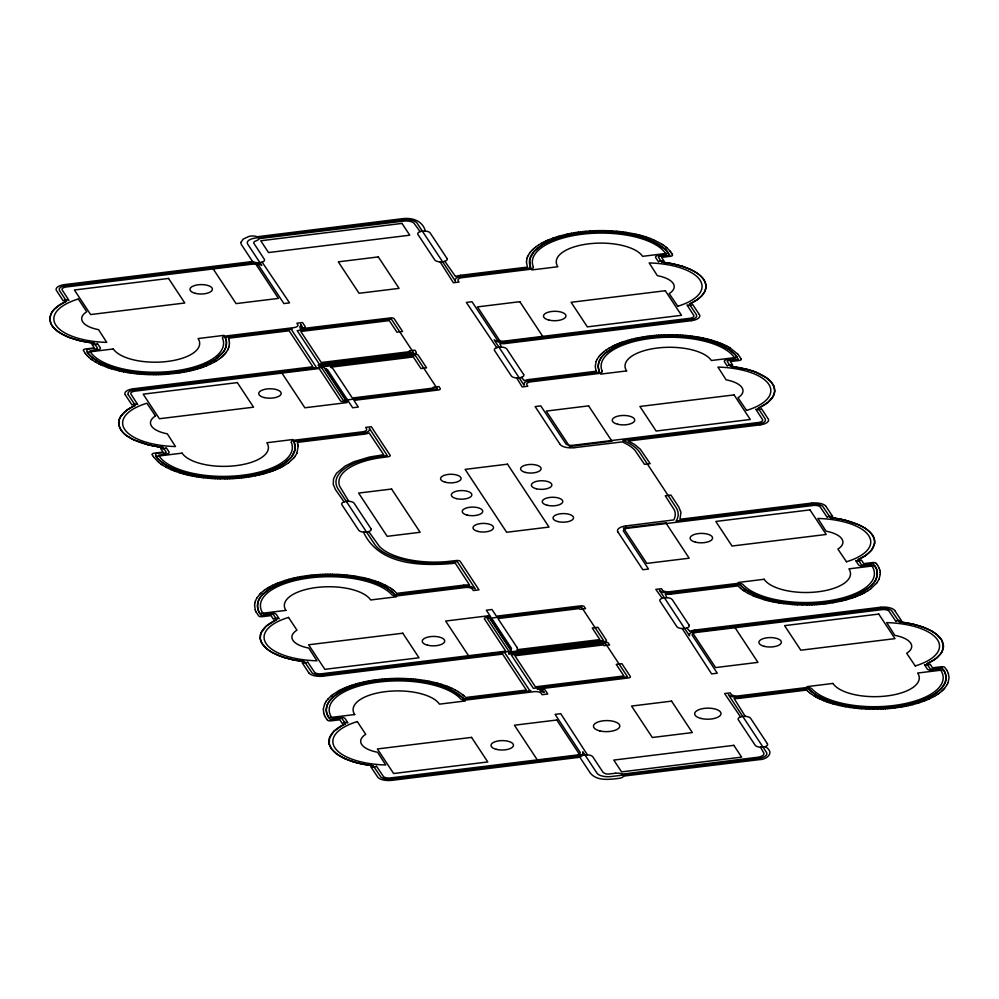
<?xml version="1.0" encoding="UTF-8"?>
<svg xmlns="http://www.w3.org/2000/svg" width="999" height="999" viewBox="0 0 999 999"><rect width="100%" height="100%" fill="white"/><g stroke="black" fill="none" stroke-linecap="round" stroke-linejoin="round"><path stroke-width="1.5" d="M229.445 343.032L229.32 345.005M254.57 604.944L255.245 609.927M323.351 709.115L323.726 713.099M526.473 262.262L526.598 260.302M880.256 574.3L880.219 572.327M943.418 646.765L941.745 640.147L936.488 634.315M943.418 646.778L941.932 651.76M254.57 604.882L254.845 602.921M295.167 449.15L294.205 442.27A1.948 0.824 -0.5 0 1 295.604 441.321L363.224 433.017C365.534 432.692 370.579 431.743 369.393 428.446L387.287 455.556L382.58 456.143A63.486 26.636 -0.5 0 0 338.249 489.21L374.588 544.243A63.486 26.636 -0.5 0 0 452.659 562.275L457.367 561.7L475.274 588.836L471.178 586.638L465.347 586.238L396.828 594.63A1.948 0.824 -0.5 0 1 394.468 594.143L386.888 588.086M323.351 709.065L324.625 704.083M877.222 575.287L876.672 569.48L873.426 563.836M880.256 574.35L878.97 579.333M705.856 287.912C706.755 278.521 697.302 272.577 689.859 269.206M874.55 543.431C875.449 536.688 869.954 531.256 864.684 527.996M705.856 287.924L704.682 291.658M874.55 543.444L871.865 549.625M258.866 238.649L404.358 221.016A8.791 3.684 -0.5 0 1 414.048 223.252L420.142 231.618M229.308 345.055L228.883 347.028M295.167 449.163L291.696 456.793L283.641 463.823M526.598 260.24L527.022 258.279M529.695 259.353L530.481 267.195A1.948 0.824 -0.5 0 1 529.083 268.157L461.463 276.461C459.24 276.748 454.07 277.759 455.294 281.031M877.222 575.299L875.611 580.094M225.974 346.915L226.461 342.07L225.437 338.099A1.948 0.824 -0.5 0 1 226.835 337.15L292.17 329.195A5.857 2.46 -0.5 0 0 292.083 330.619L316.483 367.57L134.303 389.947C132.055 390.247 126.948 391.233 128.134 394.518M254.857 602.859L255.444 600.911M529.695 259.34L533.753 251.76M260.627 634.14L260.264 638.736L261.638 642.869M260.639 634.128L261.076 632.891M225.974 346.928L224.238 350.736M228.871 347.078L228.134 349.026M527.047 258.229L527.36 257.267M596.141 361.451L595.242 366.446L595.941 370.467M599.038 361.601L598.176 366.433L599.2 371.266M945.254 682.354L946.115 677.522L945.091 672.702M948.163 682.504L949.05 677.509L948.363 673.488M296.915 453.196L298.164 446.191M255.457 600.849L256.905 597.926M527.385 257.218L527.772 256.268M596.153 361.388L597.04 359.453M599.038 361.588L601.773 356.855L605.244 353.234M623.588 776.086L759.065 759.665C766.658 759.764 775.511 752.609 765.209 746.628M945.254 682.367L941.77 688.024L935.713 693.306M948.138 682.567L947.252 684.502M261.076 632.879L266.271 626.098L276.024 619.967A1.948 0.824 -0.5 0 0 276.461 619.193L273.614 614.86A1.948 0.824 -0.5 0 0 271.204 614.31L261.476 615.484M227.647 350.025L228.109 349.076M296.89 453.259L295.217 456.168M527.797 256.219L529.482 253.309M324.65 704.02L325.686 702.097M878.945 579.383L877.272 582.292M704.682 291.658L701.86 295.692L697.502 299.488M773.238 396.241L774.725 391.258L773.85 386.251M773.238 396.253L767.744 402.56L758.878 407.929A1.948 0.824 -0.5 0 0 758.441 408.703L765.309 419.105C766.608 422.377 761.413 423.414 759.153 423.701L622.852 440.447L624.375 441.046A63.486 26.636 -0.5 0 1 639.56 452.197L675.898 507.242A63.486 26.636 -0.5 0 1 676.623 520.167L676.048 521.028L814.135 504.145L819.105 504.595L822.552 506.093L830.069 517.207A1.948 0.824 -0.5 0 0 831.393 517.757L833.765 518.069M941.932 651.773L940.646 653.796M227.622 350.075L226.436 351.985M597.065 359.403L598.975 356.518M875.062 581.043L875.611 580.107M947.227 684.552L944.53 688.411M223.614 351.685L224.226 350.749M256.943 597.877L259.94 594.055M325.711 702.047L326.323 701.111M874.45 581.992L875.062 581.056M121.516 415.372C115.035 422.864 121.091 433.204 128.696 437M223.601 351.698L214.872 359.652M225.712 352.959L226.398 352.048M294.493 457.13L295.18 456.218M529.507 253.259L530.194 252.335M326.361 701.061L327.847 699.188M873.75 582.917L874.437 582.005M876.548 583.266L877.234 582.355M121.516 415.372L126.199 410.726M871.865 549.625L871.24 550.424M940.633 653.796L936.887 657.704M224.925 353.921L225.674 353.009M293.694 458.091L294.455 457.192M530.232 252.285L531.855 250.424M599.013 356.456L599.762 355.557M873.75 582.929L871.253 585.664M876.51 583.316L870.691 588.861M871.228 550.424L867.182 554.27M224.051 354.87L224.875 353.971M293.656 458.154L288.636 462.724M533.766 251.748L542.345 244.83M262.675 594.48C256.668 599.75 255.644 609.54 261.401 615.396M599.812 355.507L600.636 354.595M327.884 699.138L330.669 696.365M943.668 689.36L944.492 688.461M333.803 731.418L329.545 737.886L329.283 744.155M223.114 355.806L224.001 354.92M531.905 250.374L532.804 249.488M259.99 594.005L260.876 593.119M262.687 594.467L270.429 588.473M600.686 354.545L601.573 353.658M942.719 690.297L943.618 689.41M333.803 731.418L341.895 725.599M55.619 308.054C48.839 312.949 48.027 323.489 54.758 328.808M222.103 356.743L223.064 355.856M532.854 249.438L534.902 247.652M260.926 593.069L264.136 590.384M601.623 353.609L602.597 352.734M333.329 696.865L329.158 701.41L327.123 705.219L326.248 710.064L326.923 713.935L330.269 719.68L339.985 718.481A1.948 0.824 -0.5 0 1 342.382 719.043L345.242 723.363A1.948 0.824 -0.5 0 1 344.805 724.138L341.908 725.599M871.24 585.676L868.119 588.286M941.707 691.221L942.669 690.346M55.632 308.054L58.916 305.444M221.016 357.654L222.04 356.793M602.647 352.684L603.671 351.823M605.257 353.221L616.945 345.941M330.719 696.315L331.755 695.454M333.341 696.852L337.899 693.456M941.645 691.271L939.46 693.031M936.887 657.704L934.465 659.552M220.954 357.692L218.631 359.428M534.964 247.602L536.051 246.753M603.733 351.773L606.056 350.05M331.818 695.404L332.904 694.555M126.199 410.714L127.185 409.99M867.182 554.283L865.159 555.731M536.113 246.703L538.573 245.005M288.574 462.774L283.341 466.146M264.198 590.334L265.359 589.51M332.967 694.517L338.199 691.146M868.106 588.299C835.189 608.054 792.419 607.617 756.83 595.579M870.629 588.898L868.181 590.596M938.236 693.905L939.397 693.081M127.185 409.977L128.222 409.265M697.502 299.5L691.108 303.271M934.452 659.552L927.572 663.448A1.948 0.824 -0.5 0 0 927.134 664.223L929.994 668.543A1.948 0.824 -0.5 0 0 932.392 669.105L942.194 668.006M218.569 359.478L215.984 361.139M606.118 350L608.703 348.339M265.422 589.46L266.646 588.636M935.701 693.318L931.805 695.741M938.173 693.955L935.588 695.616M59.453 305.082L65.809 301.548A1.948 0.824 -0.5 0 0 66.246 300.774L59.378 290.359C58.117 287.075 63.224 286.089 65.534 285.776L251.024 262.987L257.63 263.286L261.8 265.484L247.665 244.068A11.726 4.92 -0.5 0 1 255.856 237.962L402.734 219.917A11.726 4.92 -0.5 0 1 417.157 223.252L455.307 281.044M128.234 409.253L129.321 408.554M865.146 555.744L864.06 556.443M214.847 359.665L206.144 364.248M538.636 244.967L541.346 243.331M283.629 463.836C249.25 481.905 205.707 482.092 170.067 467.332M266.721 588.598L268.007 587.799M337.912 693.443L343.481 690.321M868.106 590.646L865.396 592.27M129.333 408.554L134.59 405.719A1.948 0.824 -0.5 0 0 135.027 404.945L128.147 394.543M864.048 556.443L858.79 559.278A1.948 0.824 -0.5 0 0 858.353 560.052L861.213 564.373A1.948 0.824 -0.5 0 0 863.623 564.934L873.413 563.823M214.56 361.963L215.909 361.188M542.37 244.83L545.142 243.269M608.778 348.289L611.613 346.703M268.082 587.749L269.43 586.962M270.442 588.461C305.232 571.228 348.713 570.953 384.14 586.513M934.177 696.453L935.514 695.666M214.485 362.013L209.927 364.335M541.433 243.294L542.832 242.52M281.855 466.945L283.254 466.183M269.505 586.925L272.465 585.364M338.286 691.096L339.685 690.334M863.91 593.081L865.321 592.32M931.792 695.754C898.588 711.613 858.241 711.763 823.988 699.075M934.09 696.49L929.532 698.813M542.919 242.482L544.38 241.733M545.167 243.257C582.629 227.372 631.093 225.649 665.434 249.5M280.307 467.744L281.768 466.995M611.688 346.653L613.161 345.916M339.772 690.284L341.233 689.547M862.362 593.868L863.835 593.131M691.096 303.284L690.097 303.758A1.948 0.824 -0.5 0 0 689.66 304.533L696.54 314.935C697.789 318.194 692.744 319.218 690.434 319.518L504.932 342.307L498.276 342.02L494.105 339.822L524.088 385.227C522.839 381.93 527.934 380.944 530.244 380.631L597.852 372.327A1.948 0.824 -0.5 0 0 599.25 371.378L599.25 371.378M544.467 241.696L545.991 240.971M278.696 468.506L280.22 467.782M613.236 345.866L614.76 345.142M272.54 585.327L275.724 583.853M341.321 689.497L342.844 688.773M343.506 690.309L345.03 689.585M860.763 594.642L862.287 593.918M209.84 364.373L206.543 365.796M546.078 240.934L547.652 240.222M277.035 469.255L278.609 468.543M614.847 345.105L616.433 344.393M616.97 345.941C649.487 332.817 687.524 332.48 720.304 344.88M342.932 688.736L344.505 688.036M345.042 689.572C382.367 675.561 430.182 673.501 463.249 698.313A1.948 0.824 -0.5 0 0 465.596 698.813L530.856 690.721A5.857 2.46 -0.5 0 1 529.033 689.535L504.632 652.572L320.791 675.087L315.809 674.662L312.275 673.139L304.757 662.037A1.948 0.824 -0.5 0 0 303.434 661.475L292.832 659.727M859.09 595.379L860.676 594.68M929.445 698.85L926.148 700.274M206.119 364.248C172.902 376.71 134.116 377.222 101.299 363.161M547.739 240.185L552.971 238.124M275.312 469.967L276.948 469.293M616.52 344.355L618.144 343.681M275.824 583.816L277.447 583.129M344.593 687.986L346.228 687.312M857.379 596.103L859.003 595.416M204.77 366.496L206.443 365.834M273.539 470.666L275.225 470.005M618.244 343.644L619.917 342.982M277.547 583.091L284.852 580.494M346.316 687.275L348.002 686.613M855.594 596.803L857.279 596.141M924.375 700.973L926.061 700.311M262.125 262.125L289.548 302.884L283.903 303.571L258.803 265.609A5.857 2.46 -0.5 0 0 252.335 264.123L65.747 287.038A5.857 2.46 -0.5 0 0 62.075 289.772L68.906 300.312A3.172 1.336 -0.5 0 0 64.211 300.324L63.199 300.786L56.331 290.309A4.883 2.048 -0.5 0 1 56.269 290.147L56.169 289.835A4.883 2.048 -0.5 0 1 56.144 289.673L56.131 289.348A4.883 2.048 -0.5 0 1 56.131 289.186L56.194 288.873A4.883 2.048 -0.5 0 1 56.244 288.711L56.369 288.386A4.883 2.048 -0.5 0 1 56.456 288.236L56.668 287.924A4.883 2.048 -0.5 0 1 56.781 287.774L57.055 287.462A4.883 2.048 -0.5 0 1 57.218 287.325L57.567 287.025A4.883 2.048 -0.5 0 1 57.755 286.888L58.167 286.613A4.883 2.048 -0.5 0 1 58.379 286.476L58.854 286.226A4.883 2.048 -0.5 0 1 59.103 286.101L59.64 285.864A4.883 2.048 -0.5 0 1 59.915 285.751L60.489 285.539A4.883 2.048 -0.5 0 1 60.802 285.439L61.426 285.252A4.883 2.048 -0.5 0 1 61.751 285.165L62.413 285.002A4.883 2.048 -0.5 0 1 62.762 284.927L63.461 284.79A4.883 2.048 -0.5 0 1 63.811 284.727L64.573 284.615M444.817 261.313L455.569 276.548A4.883 2.048 -0.5 0 1 455.844 276.436L456.431 276.224A4.883 2.048 -0.5 0 1 456.73 276.124L457.355 275.936A4.883 2.048 -0.5 0 1 457.679 275.849L458.354 275.687A4.883 2.048 -0.5 0 1 458.691 275.612L459.39 275.474A4.883 2.048 -0.5 0 1 459.752 275.412L460.502 275.299M202.934 367.17L204.67 366.533M496.753 347.664L466.358 302.422L472.015 301.723L497.115 339.685A5.857 2.46 -0.5 0 0 503.571 341.183L690.172 318.269A5.857 2.46 -0.5 0 0 693.843 315.534L687 304.995A3.172 1.336 -0.5 0 0 691.708 304.982L692.707 304.508L699.362 314.585M521.428 377.36L524.35 380.719A4.883 2.048 -0.5 0 1 524.625 380.607L525.199 380.394A4.883 2.048 -0.5 0 1 525.511 380.294L526.136 380.107A4.883 2.048 -0.5 0 1 526.461 380.02L527.122 379.857A4.883 2.048 -0.5 0 1 527.472 379.782L528.171 379.645A4.883 2.048 -0.5 0 1 528.521 379.583L529.283 379.483M620.017 342.944L621.753 342.307M271.716 471.341L273.439 470.704M344.081 501.873L335.427 489.547L333.229 484.253L333.566 478.671L336.463 473.326L345.117 466.071L353.808 461.775L369.53 457.03L383.691 454.732L369.118 432.929A4.883 2.048 -0.5 0 1 368.843 433.042L368.256 433.254A4.883 2.048 -0.5 0 1 367.957 433.354L367.332 433.541A4.883 2.048 -0.5 0 1 367.008 433.628L366.333 433.791A4.883 2.048 -0.5 0 1 365.996 433.866L365.297 434.003A4.883 2.048 -0.5 0 1 364.935 434.066L364.185 434.165M368.756 531.568L379.27 546.253A60.552 25.4 -0.5 0 0 446.078 561.688L456.58 560.514A2.935 1.224 -0.5 0 1 460.189 561.351L479.008 589.847L473.351 590.546L472.265 588.948A5.857 2.46 -0.5 0 0 465.809 587.449L397.465 595.829A4.883 2.048 -0.5 0 1 391.845 594.717A7.068 2.96 -0.5 0 1 391.645 594.505A67.882 28.472 -0.5 0 0 307.068 578.284A67.882 28.472 -0.5 0 0 262.849 613.211L263.399 613.998L270.567 613.111A4.883 2.048 -0.5 0 1 276.398 614.46L279.133 618.731A3.172 1.336 -0.5 0 0 274.425 618.743L273.426 619.205L271.041 615.609L262.125 616.695A2.935 1.224 -0.5 0 1 258.791 615.996L256.081 611.975M348.102 686.575L349.825 685.938M662.2 598.264L655.819 589.385L661.463 588.698L662.562 590.297A5.857 2.46 -0.5 0 0 669.018 591.795L737.362 583.416A4.883 2.048 -0.5 0 1 742.981 584.527A7.068 2.96 -0.5 0 1 743.181 584.74A67.882 28.472 -0.5 0 0 827.759 600.961A67.882 28.472 -0.5 0 0 871.977 566.033L871.428 565.247L864.26 566.121A4.883 2.048 -0.5 0 1 858.428 564.785L855.693 560.514A3.172 1.336 -0.5 0 0 860.401 560.501L861.4 560.039L863.785 563.636L872.701 562.537A2.935 1.224 -0.5 0 1 876.036 563.236L876.173 563.386M686.875 627.971L689.797 631.331A4.883 2.048 -0.5 0 1 690.072 631.218L690.659 631.006A4.883 2.048 -0.5 0 1 690.958 630.906L691.583 630.719A4.883 2.048 -0.5 0 1 691.907 630.631L692.569 630.469A4.883 2.048 -0.5 0 1 692.919 630.394L693.618 630.257A4.883 2.048 -0.5 0 1 693.98 630.194L694.73 630.082M853.77 597.477L855.506 596.84M740.546 716.932L724.6 693.556L730.244 692.869L731.33 694.467A5.857 2.46 -0.5 0 0 737.799 695.966L806.143 687.587A4.883 2.048 -0.5 0 1 811.75 688.698A7.068 2.96 -0.5 0 1 811.95 688.91A67.882 28.472 -0.5 0 0 896.54 705.132A67.882 28.472 -0.5 0 0 940.746 670.204L940.196 669.417L933.029 670.304A4.883 2.048 -0.5 0 1 927.209 668.955L924.475 664.685A3.172 1.336 -0.5 0 0 929.17 664.672L930.181 664.21L932.554 667.807L941.47 666.72A2.935 1.224 -0.5 0 1 944.804 667.407L946.99 670.454M924.275 701.011L918.743 702.921M553.071 238.099L556.78 236.863M201.061 367.819L202.834 367.207M621.853 342.27L623.626 341.658M269.83 471.99L271.616 471.378M349.925 685.901L351.71 685.289M851.897 598.126L853.67 597.514M199.138 368.444L200.961 367.857M623.726 341.621L627.522 340.434M269.73 472.028L265.934 473.214M351.81 685.252L355.607 684.065M851.797 598.164L847.989 599.35M556.88 236.825L558.753 236.263M197.165 369.043L199.026 368.481M284.965 580.456L288.848 579.32M918.643 702.959L912.686 704.632M558.853 236.226L564.934 234.64M195.142 369.605L197.053 369.068M627.634 340.409L629.545 339.86M263.923 473.788L265.834 473.251M355.706 684.04L357.617 683.503M845.978 599.912L847.889 599.375M193.082 370.154L195.03 369.642M629.657 339.835L631.605 339.323M261.863 474.325L263.811 473.813M288.961 579.295L293.007 578.271M357.729 683.466L359.677 682.954M845.866 599.949L841.82 600.973M190.984 370.666L192.969 370.179M631.718 339.298L633.703 338.811M259.752 474.837L261.75 474.35M359.79 682.929L363.923 681.955M580.444 756.967L579.795 757.13A4.883 2.048 -0.5 0 1 579.457 757.205L578.758 757.329A4.883 2.048 -0.5 0 1 578.396 757.392L577.647 757.504M910.589 705.144L912.587 704.657M565.047 234.603L567.07 234.153M188.848 371.153L190.871 370.691M633.816 338.786L635.839 338.324M259.64 474.862L255.444 475.786M293.119 578.246L295.142 577.784M841.707 600.998L833.066 602.734M908.453 705.631L910.476 705.169M567.182 234.128L569.243 233.691M186.676 371.603L188.736 371.178M635.951 338.299L638.011 337.862M295.254 577.759L297.315 577.322M364.036 681.93L366.096 681.505M906.28 706.093L908.341 705.656M569.355 233.666L571.44 233.267M184.465 372.028L186.551 371.628M638.136 337.849L642.457 337.05M255.332 475.799L250.999 476.598M297.44 577.297L299.525 576.898M366.208 681.48L368.294 681.068M904.07 706.518L906.168 706.106M571.565 233.242L573.688 232.867M184.353 372.053L179.97 372.789M299.638 576.873L301.76 576.51M368.419 681.056L370.542 680.681M901.835 706.905L903.958 706.53M573.801 232.854L575.948 232.505M642.582 337.025L644.73 336.675M248.739 476.973L250.886 476.623M301.885 576.485L306.318 575.811M832.941 602.759L828.508 603.433M370.654 680.656L372.802 680.319M899.575 707.28L901.722 706.93M669.605 255.145L659.889 256.343A1.948 0.824 -0.5 0 0 658.528 257.355L661.375 261.688A1.948 0.824 -0.5 0 0 662.699 262.238L669.705 263.286M576.073 232.492L578.246 232.168M177.672 373.127L179.845 372.814M133.342 388.786L132.592 388.898A4.883 2.048 -0.5 0 0 132.23 388.961L131.531 389.098A4.883 2.048 -0.5 0 0 131.194 389.173L130.519 389.335A4.883 2.048 -0.5 0 0 130.195 389.423L129.57 389.61A4.883 2.048 -0.5 0 0 129.271 389.71L128.684 389.922A4.883 2.048 -0.5 0 0 128.409 390.035L127.884 390.272A4.883 2.048 -0.5 0 0 127.635 390.397L127.16 390.659A4.883 2.048 -0.5 0 0 126.935 390.784L126.523 391.059A4.883 2.048 -0.5 0 0 126.336 391.208L125.986 391.496A4.883 2.048 -0.5 0 0 125.837 391.645L125.562 391.945A4.883 2.048 -0.5 0 0 125.437 392.095L125.237 392.407A4.883 2.048 -0.5 0 0 125.15 392.57L125.012 392.882A4.883 2.048 -0.5 0 0 124.975 393.044L124.912 393.369A4.883 2.048 -0.5 0 0 124.9 393.531L124.925 393.843A4.883 2.048 -0.5 0 0 124.95 394.006L125.037 394.33A4.883 2.048 -0.5 0 0 125.112 394.48L125.275 394.805M691.345 320.679L692.095 320.579A4.883 2.048 -0.5 0 0 692.457 320.517L693.156 320.379A4.883 2.048 -0.5 0 0 693.493 320.304L694.168 320.142A4.883 2.048 -0.5 0 0 694.492 320.055L695.117 319.867A4.883 2.048 -0.5 0 0 695.416 319.767L696.003 319.543A4.883 2.048 -0.5 0 0 696.278 319.43L696.803 319.193A4.883 2.048 -0.5 0 0 697.052 319.081L697.527 318.818A4.883 2.048 -0.5 0 0 697.752 318.681L698.164 318.406A4.883 2.048 -0.5 0 0 698.351 318.269L698.701 317.982A4.883 2.048 -0.5 0 0 698.85 317.832L699.125 317.532A4.883 2.048 -0.5 0 0 699.25 317.382L699.45 317.07A4.883 2.048 -0.5 0 0 699.537 316.908L699.675 316.596A4.883 2.048 -0.5 0 0 699.712 316.433L699.775 316.109A4.883 2.048 -0.5 0 0 699.787 315.946L699.762 315.622A4.883 2.048 -0.5 0 0 699.737 315.472L699.65 315.147A4.883 2.048 -0.5 0 0 699.575 314.985L699.412 314.673M644.842 336.663L647.015 336.351M246.453 477.297L248.614 476.985M760.114 424.862L760.876 424.75A4.883 2.048 -0.5 0 0 761.226 424.687L761.925 424.55A4.883 2.048 -0.5 0 0 762.274 424.475L762.936 424.313A4.883 2.048 -0.5 0 0 763.261 424.225L763.885 424.038A4.883 2.048 -0.5 0 0 764.198 423.938L764.772 423.726A4.883 2.048 -0.5 0 0 765.047 423.613L765.584 423.376A4.883 2.048 -0.5 0 0 765.833 423.251L766.308 422.989A4.883 2.048 -0.5 0 0 766.52 422.864L766.932 422.589A4.883 2.048 -0.5 0 0 767.12 422.44L767.469 422.152A4.883 2.048 -0.5 0 0 767.632 422.003L767.906 421.703A4.883 2.048 -0.5 0 0 768.019 421.553L768.231 421.241A4.883 2.048 -0.5 0 0 768.318 421.079L768.443 420.766A4.883 2.048 -0.5 0 0 768.493 420.604L768.556 420.279A4.883 2.048 -0.5 0 0 768.556 420.117L768.543 419.805A4.883 2.048 -0.5 0 0 768.518 419.642L768.418 419.318A4.883 2.048 -0.5 0 0 768.356 419.168L761.488 408.691L760.476 409.153A3.172 1.336 -0.5 0 1 755.781 409.165L762.612 419.705A5.857 2.46 -0.5 0 1 758.953 422.44L572.352 445.354A5.857 2.46 -0.5 0 1 565.884 443.868L540.784 405.894L535.139 406.593L560.052 444.318M625.948 525.911L625.199 526.023A4.883 2.048 -0.5 0 0 624.837 526.086L624.138 526.211A4.883 2.048 -0.5 0 0 623.801 526.286L623.126 526.448A4.883 2.048 -0.5 0 0 622.802 526.535L622.177 526.735A4.883 2.048 -0.5 0 0 621.878 526.835L621.291 527.047A4.883 2.048 -0.5 0 0 621.016 527.16L620.491 527.397A4.883 2.048 -0.5 0 0 620.242 527.522L619.767 527.772A4.883 2.048 -0.5 0 0 619.542 527.909L619.13 528.184A4.883 2.048 -0.5 0 0 618.943 528.321L618.606 528.608A4.883 2.048 -0.5 0 0 618.443 528.758L618.169 529.058A4.883 2.048 -0.5 0 0 618.044 529.22L617.844 529.532A4.883 2.048 -0.5 0 0 617.757 529.682L617.619 530.007A4.883 2.048 -0.5 0 0 617.582 530.157L617.519 530.481A4.883 2.048 -0.5 0 0 617.507 530.644L617.532 530.968A4.883 2.048 -0.5 0 0 617.557 531.131L617.644 531.443A4.883 2.048 -0.5 0 0 617.719 531.605L617.882 531.93M508.878 653.334L604.283 641.62A2.935 1.224 -0.5 0 0 606.331 640.084L597.889 627.31L592.245 628.009L599.899 639.597L516.982 649.712A4.883 2.048 -0.5 0 0 517.07 649.55L517.195 649.238A4.883 2.048 -0.5 0 0 517.245 649.075L517.307 648.751A4.883 2.048 -0.5 0 0 517.32 648.601L517.295 648.276A4.883 2.048 -0.5 0 0 517.27 648.114L517.17 647.802A4.883 2.048 -0.5 0 0 517.107 647.639L516.933 647.315M372.927 680.294L375.087 679.982M899.45 707.292L894.967 707.916M578.359 232.155L580.556 231.868M177.547 373.139L168.294 374.15M647.14 336.326L649.325 336.051M244.131 477.609L246.328 477.322M306.443 575.786L308.629 575.499M826.198 603.733L828.383 603.446M375.212 679.969L377.41 679.682M64.748 284.59L250.2 261.813M460.689 275.274L527.447 267.083L526.473 262.325M668.481 253.159L642.582 256.343A43.956 18.432 -0.5 0 0 588.536 243.856A43.956 18.432 -0.5 0 0 557.842 266.745L531.943 269.93A70.817 29.708 -0.5 0 1 581.393 233.042A70.817 29.708 -0.5 0 1 668.481 253.159L669.592 255.12M133.529 388.761L312.874 366.745L289.148 330.769L228.459 338.224L228.734 338.948M318.968 365.996L318.057 365.172A2.935 1.224 -0.5 0 0 320.017 365.222L414.173 353.658A2.935 1.224 -0.5 0 0 416.221 352.135L414.922 350.174L409.278 350.861L409.802 351.648L321.291 362.525L300.786 331.468L389.298 320.592L396.953 332.192L402.597 331.493L394.168 318.718A2.935 1.224 -0.5 0 0 390.559 317.894L300.062 328.858A4.883 2.048 -0.5 0 0 300.349 328.746L300.874 328.509A4.883 2.048 -0.5 0 0 301.124 328.396L303.072 327.997A2.935 1.224 -0.5 0 0 305.12 326.473L302.522 322.54L296.878 323.226L297.902 324.837A5.857 2.46 -0.5 0 1 294.243 327.585L225.911 335.989A4.883 2.048 -0.5 0 0 222.527 338.286M505.719 343.481L691.158 320.704M529.458 379.458L596.228 371.253L595.953 370.529M363.998 434.19L297.24 442.395L297.802 444.13M574.487 447.652L622.252 441.908A60.552 25.4 -0.5 0 1 634.877 450.199L644.517 464.348L650.174 463.648L640.297 449.213L634.577 444.48L628.309 441.046L759.939 424.887M626.136 525.886L673.751 519.917A60.552 25.4 -0.5 0 0 674.362 510.014L665.284 495.791L670.928 495.092L678.721 506.893L680.943 512.312L679.957 519.28L811.588 503.109M463.661 585.152L396.89 593.356L394.218 590.846M671.166 594.093L737.924 585.889L740.609 588.399M694.904 630.057L880.356 607.28M323.239 676.136L502.597 654.108L526.361 690.072L465.671 697.527L464.036 695.928M508.691 653.358L508.903 654.258A2.935 1.224 -0.5 0 1 510.514 653.771L604.67 642.207A2.935 1.224 -0.5 0 1 608.279 643.031L609.577 645.004L603.92 645.691L603.408 644.904L514.897 655.781L535.402 686.837L623.913 675.961L616.246 664.372L621.902 663.673L630.332 676.448A2.935 1.224 -0.5 0 1 628.296 677.971L537.225 689.16L537.962 689.21A4.883 2.048 -0.5 0 1 538.336 689.248L539.073 689.322A4.883 2.048 -0.5 0 1 539.448 689.372L541.583 689.26A2.935 1.224 -0.5 0 1 545.192 690.097L547.777 694.03L542.132 694.717L541.046 693.119A5.857 2.46 -0.5 0 0 534.577 691.62L466.233 699.999A4.883 2.048 -0.5 0 1 460.626 698.888A7.068 2.96 -0.5 0 1 460.427 698.676A67.882 28.472 -0.5 0 0 375.836 682.454A67.882 28.472 -0.5 0 0 331.618 717.382L332.168 718.169L339.348 717.294A4.883 2.048 -0.5 0 1 345.167 718.631L347.902 722.901A3.172 1.336 -0.5 0 0 343.194 722.914L342.195 723.376L339.822 719.779L330.944 720.866A2.935 1.224 -0.5 0 1 327.56 720.179L327.497 720.104M739.934 698.264L806.705 690.059L807.367 690.746M392.02 780.306L577.459 757.529M580.681 231.855L582.892 231.606M649.45 336.026L651.66 335.776M241.795 477.872L244.006 477.622M308.753 575.486L310.964 575.237M823.85 604.008L826.073 603.758M377.535 679.657L379.745 679.407M892.631 708.179L894.842 707.929M250.387 261.8L251.161 261.713A4.883 2.048 -0.5 0 1 251.536 261.688L252.297 261.651A4.883 2.048 -0.5 0 1 252.672 261.626L253.209 261.726M583.016 231.581L585.239 231.356M505.531 343.506L504.757 343.581A4.883 2.048 -0.5 0 1 504.383 343.606L503.621 343.656A4.883 2.048 -0.5 0 1 503.234 343.668L502.472 343.681A4.883 2.048 -0.5 0 1 502.085 343.681L501.323 343.668A4.883 2.048 -0.5 0 1 500.936 343.644L500.187 343.594A4.883 2.048 -0.5 0 1 499.812 343.569L501.436 347.09M319.156 365.971L414.573 354.245A2.935 1.224 -0.5 0 1 418.169 355.082L426.61 367.857L420.954 368.556L413.299 356.955L330.469 367.207A4.883 2.048 -0.5 0 1 330.731 367.32L331.231 367.557A4.883 2.048 -0.5 0 1 331.468 367.682L331.918 367.944A4.883 2.048 -0.5 0 1 332.118 368.082L332.492 368.356A4.883 2.048 -0.5 0 1 332.667 368.494L332.979 368.793A4.883 2.048 -0.5 0 1 333.117 368.943L352.36 398.014L433.803 388.012L433.279 387.225L438.936 386.538L440.234 388.499A2.935 1.224 -0.5 0 1 438.186 390.022L353.908 400.374L358.329 407.055L352.672 407.754L348.264 401.074L344.031 401.586A2.935 1.224 -0.5 0 1 340.422 400.761L319.143 368.519L134.515 391.208A5.857 2.46 -0.5 0 0 130.844 393.943L137.687 404.483A3.172 1.336 -0.5 0 0 132.979 404.495L131.98 404.957L125.325 394.88M651.785 335.764L654.02 335.539M239.448 478.109L241.671 477.884M574.3 447.677L573.526 447.752A4.883 2.048 -0.5 0 1 573.151 447.789L572.39 447.827A4.883 2.048 -0.5 0 1 572.015 447.839L571.241 447.852A4.883 2.048 -0.5 0 1 570.866 447.852L570.092 447.839A4.883 2.048 -0.5 0 1 569.717 447.827L568.955 447.777A4.883 2.048 -0.5 0 1 568.581 447.739L567.844 447.652A4.883 2.048 -0.5 0 1 567.482 447.614L566.77 447.502A4.883 2.048 -0.5 0 1 566.421 447.44L565.734 447.29A4.883 2.048 -0.5 0 1 565.397 447.215L564.747 447.053A4.883 2.048 -0.5 0 1 564.435 446.965L563.836 446.765A4.883 2.048 -0.5 0 1 563.548 446.665L562.986 446.441A4.883 2.048 -0.5 0 1 562.724 446.328L562.225 446.091A4.883 2.048 -0.5 0 1 561.987 445.966L561.55 445.704A4.883 2.048 -0.5 0 1 561.351 445.566L560.963 445.292A4.883 2.048 -0.5 0 1 560.801 445.154L560.489 444.855A4.883 2.048 -0.5 0 1 560.352 444.705L560.102 444.393M811.762 503.084L812.537 503.009A4.883 2.048 -0.5 0 1 812.911 502.984L813.673 502.934A4.883 2.048 -0.5 0 1 814.06 502.922L814.822 502.909A4.883 2.048 -0.5 0 1 815.209 502.909L815.971 502.934A4.883 2.048 -0.5 0 1 816.358 502.947L817.107 502.997A4.883 2.048 -0.5 0 1 817.482 503.034L818.218 503.109A4.883 2.048 -0.5 0 1 818.593 503.159L819.305 503.271A4.883 2.048 -0.5 0 1 819.655 503.334L820.341 503.471A4.883 2.048 -0.5 0 1 820.666 503.546L821.315 503.721A4.883 2.048 -0.5 0 1 821.628 503.808L822.239 503.996A4.883 2.048 -0.5 0 1 822.527 504.108L823.076 504.32A4.883 2.048 -0.5 0 1 823.338 504.433L823.85 504.682A4.883 2.048 -0.5 0 1 824.075 504.807L824.525 505.057A4.883 2.048 -0.5 0 1 824.724 505.194L825.099 505.469A4.883 2.048 -0.5 0 1 825.274 505.619L825.586 505.906A4.883 2.048 -0.5 0 1 825.723 506.056L825.973 506.368M311.089 575.224L313.324 574.999M463.848 585.127L464.622 585.052A4.883 2.048 -0.5 0 1 464.997 585.027L465.759 584.977A4.883 2.048 -0.5 0 1 466.146 584.964L466.908 584.952A4.883 2.048 -0.5 0 1 467.295 584.952L468.056 584.964A4.883 2.048 -0.5 0 1 468.431 584.989L469.193 585.039A4.883 2.048 -0.5 0 1 469.567 585.064L455.319 563.224C423.351 566.133 379.333 566.296 363.524 532.117L364.073 532.155M670.978 594.105L670.204 594.193A4.883 2.048 -0.5 0 1 669.829 594.218L669.068 594.268A4.883 2.048 -0.5 0 1 668.681 594.28L667.919 594.293A4.883 2.048 -0.5 0 1 667.532 594.293L666.77 594.268A4.883 2.048 -0.5 0 1 666.395 594.255L665.634 594.205A4.883 2.048 -0.5 0 1 665.259 594.168L666.882 597.689M821.503 604.245L823.725 604.02M880.544 607.267L881.318 607.192A4.883 2.048 -0.5 0 1 881.692 607.155L882.454 607.117A4.883 2.048 -0.5 0 1 882.841 607.092L883.603 607.08A4.883 2.048 -0.5 0 1 883.99 607.08L884.752 607.105A4.883 2.048 -0.5 0 1 885.126 607.117L885.888 607.167A4.883 2.048 -0.5 0 1 886.263 607.205L887 607.28A4.883 2.048 -0.5 0 1 887.362 607.33L888.074 607.442A4.883 2.048 -0.5 0 1 888.423 607.504L889.11 607.642A4.883 2.048 -0.5 0 1 889.447 607.729L890.097 607.892A4.883 2.048 -0.5 0 1 890.409 607.979L891.008 608.179A4.883 2.048 -0.5 0 1 891.295 608.279L891.857 608.491A4.883 2.048 -0.5 0 1 892.119 608.616L892.619 608.853A4.883 2.048 -0.5 0 1 892.856 608.978L893.293 609.24A4.883 2.048 -0.5 0 1 893.506 609.365L893.88 609.652A4.883 2.048 -0.5 0 1 894.055 609.79L894.355 610.077A4.883 2.048 -0.5 0 1 894.492 610.227L894.742 610.539M323.052 676.148L322.29 676.223A4.883 2.048 -0.5 0 1 321.903 676.261L321.141 676.298A4.883 2.048 -0.5 0 1 320.766 676.323L319.992 676.335A4.883 2.048 -0.5 0 1 319.618 676.323L318.843 676.311A4.883 2.048 -0.5 0 1 318.469 676.298L317.719 676.248A4.883 2.048 -0.5 0 1 317.345 676.211L316.596 676.136A4.883 2.048 -0.5 0 1 316.233 676.086L315.522 675.973A4.883 2.048 -0.5 0 1 315.172 675.911L314.485 675.774A4.883 2.048 -0.5 0 1 314.148 675.686L313.511 675.524A4.883 2.048 -0.5 0 1 313.199 675.436L312.587 675.237A4.883 2.048 -0.5 0 1 312.3 675.137L311.75 674.924A4.883 2.048 -0.5 0 1 311.476 674.8L310.976 674.562A4.883 2.048 -0.5 0 1 310.739 674.437L310.302 674.175A4.883 2.048 -0.5 0 1 310.102 674.05L309.727 673.763A4.883 2.048 -0.5 0 1 309.553 673.626L309.24 673.338A4.883 2.048 -0.5 0 1 309.103 673.189L308.853 672.864M379.87 679.395L382.093 679.17M739.747 698.289L738.985 698.363A4.883 2.048 -0.5 0 1 738.598 698.388L737.836 698.438A4.883 2.048 -0.5 0 1 737.462 698.451L736.688 698.463A4.883 2.048 -0.5 0 1 736.313 698.463L735.551 698.451A4.883 2.048 -0.5 0 1 735.164 698.426L734.415 698.376A4.883 2.048 -0.5 0 1 734.04 698.351L745.229 716.345M890.271 708.416L892.507 708.191M391.833 780.319L391.059 780.406A4.883 2.048 -0.5 0 1 390.684 780.431L389.922 780.481A4.883 2.048 -0.5 0 1 389.535 780.494L388.773 780.506A4.883 2.048 -0.5 0 1 388.386 780.506L387.624 780.481A4.883 2.048 -0.5 0 1 387.25 780.469L386.488 780.419A4.883 2.048 -0.5 0 1 386.113 780.381L385.377 780.306A4.883 2.048 -0.5 0 1 385.015 780.256L384.303 780.144A4.883 2.048 -0.5 0 1 383.941 780.082L383.266 779.944A4.883 2.048 -0.5 0 1 382.929 779.869L382.28 779.695A4.883 2.048 -0.5 0 1 381.968 779.607L381.368 779.42A4.883 2.048 -0.5 0 1 381.069 779.307L380.519 779.095A4.883 2.048 -0.5 0 1 380.257 778.983L379.757 778.733A4.883 2.048 -0.5 0 1 379.52 778.608L379.083 778.358A4.883 2.048 -0.5 0 1 378.871 778.221L378.496 777.946A4.883 2.048 -0.5 0 1 378.321 777.796L378.009 777.509A4.883 2.048 -0.5 0 1 377.872 777.359L370.916 766.895L372.34 767.057A3.172 1.336 -0.5 0 0 376.361 765.996L383.416 776.51A5.857 2.46 -0.5 0 0 389.872 778.009L576.473 755.082A5.857 2.46 -0.5 0 0 580.144 752.347L555.107 714.372L560.751 713.686L587.412 754.857M585.377 231.356L589.997 230.981M654.145 335.527L656.393 335.327M237.075 478.321L239.323 478.121M313.449 574.987L315.696 574.787M819.13 604.457L821.378 604.258M382.217 679.158L384.465 678.958M887.911 708.628L890.146 708.428M656.518 335.314L658.778 335.152M165.909 374.313L168.169 374.15M234.69 478.496L236.95 478.334M315.821 574.775L318.082 574.612M816.745 604.632L819.005 604.457M384.59 678.958L386.85 678.783M885.526 708.803L887.774 708.641M590.122 230.969L592.395 230.844M658.903 335.152L661.176 335.015M163.524 374.463L165.784 374.325M232.292 478.633L234.565 478.496M318.206 574.612L320.467 574.475M814.347 604.77L816.62 604.632M386.975 678.783L391.645 678.533M883.128 708.94L885.401 708.803M592.519 230.831L597.202 230.657M661.301 335.002L663.573 334.902M161.114 374.563L163.386 374.463M229.895 478.746L232.168 478.646M320.604 574.462L322.877 574.363M811.95 604.87L814.222 604.77M880.718 709.053L883.004 708.953M663.698 334.902L668.393 334.79M158.704 374.637L160.989 374.575M227.485 478.821L229.758 478.746M323.002 574.363L325.287 574.288M809.54 604.944L811.825 604.882M391.783 678.533L394.056 678.458M878.321 709.128L880.594 709.053M597.34 230.657L599.625 230.619M156.294 374.687L158.579 374.65M225.062 478.858L227.347 478.821M325.412 574.288L327.697 574.25M807.13 604.994L809.415 604.957M394.193 678.458L396.478 678.421M878.183 709.128L873.488 709.178M599.75 230.619L602.035 230.607M668.518 334.79L670.804 334.777M153.883 374.687L156.169 374.687M224.937 478.858L220.242 478.846M327.822 574.25L330.107 574.238M807.005 604.994L802.309 604.982M396.603 678.421L398.888 678.408M602.16 230.607L604.445 230.632M670.941 334.777L673.214 334.802M153.746 374.687L149.063 374.613M330.232 574.238L332.517 574.263M399.013 678.408L401.298 678.433M873.363 709.178L868.668 709.09M604.57 230.632L606.855 230.694M673.351 334.802L675.624 334.865M217.832 478.783L220.117 478.846M332.655 574.263L337.325 574.413M802.172 604.969L797.502 604.832M401.423 678.446L403.708 678.496M606.98 230.694L609.253 230.781M675.749 334.865L678.021 334.952M146.666 374.525L148.938 374.613M215.434 478.696L217.707 478.783M403.833 678.496L408.491 678.708M866.27 709.003L868.543 709.09M609.378 230.781L611.638 230.906M678.146 334.952L680.419 335.077M144.268 374.4L146.541 374.513M213.049 478.571L215.309 478.696M337.45 574.413L339.722 574.537M795.104 604.707L797.377 604.82M866.145 709.003L861.5 708.728M611.763 230.906L616.383 231.244M424.825 231.044L425.374 231.081C422.477 220.205 411.526 217.407 401.96 218.744L257.118 236.751M440.134 261.888L453.384 282.767L459.041 282.068L458.004 280.457A5.857 2.46 -0.5 0 1 461.675 277.722L529.994 269.318A4.883 2.048 -0.5 0 0 533.379 267.008M680.544 335.09L682.792 335.227M516.745 377.934L522.165 386.938L527.809 386.238L526.785 384.627A5.857 2.46 -0.5 0 1 530.444 381.893L598.776 373.489A4.883 2.048 -0.5 0 0 602.16 371.191M141.895 374.238L144.143 374.388M210.677 478.421L212.924 478.571M348.763 501.298L339.785 486.438A60.552 25.4 -0.5 0 1 377.722 458.141L388.074 456.743A2.935 1.224 -0.5 0 0 390.122 455.207L371.303 426.71L365.646 427.41L366.683 429.021A5.857 2.46 -0.5 0 1 363.012 431.755L294.693 440.159A4.883 2.048 -0.5 0 0 291.308 442.457M339.847 574.537L344.455 574.875M792.731 604.545L794.979 604.695M682.192 628.546L711.613 673.9L717.27 673.214L692.232 635.239A5.857 2.46 -0.5 0 1 695.903 632.504L882.504 609.59A5.857 2.46 -0.5 0 1 888.96 611.076L896.016 621.59A3.172 1.336 -0.5 0 1 900.037 620.529L901.448 620.704L894.804 610.626M408.616 678.721L410.864 678.87M760.526 747.202L763.835 753.071A8.791 3.684 -0.5 0 1 758.328 757.18L622.302 774.125M682.916 335.239L685.152 335.427M139.535 374.051L141.771 374.238M208.304 478.234L210.552 478.409M792.607 604.545L783.391 603.596M859.14 708.541L861.375 708.716M410.989 678.87L413.236 679.058M616.508 231.256L618.718 231.468M685.277 335.427L687.499 335.639M137.188 373.838L139.41 374.038M208.179 478.221L203.634 477.759M344.58 574.887L346.803 575.099M856.792 708.316L859.015 708.528M413.361 679.07L415.572 679.27M618.843 231.481L623.351 232.005M687.624 335.652L689.822 335.901M134.865 373.576L137.063 373.826M346.928 575.112L351.436 575.636M854.47 708.066L856.68 708.303M415.696 679.283L417.907 679.532M689.947 335.914L692.132 336.176M132.555 373.289L134.74 373.564M201.336 477.472L203.521 477.734M854.345 708.041L849.887 707.454M418.019 679.545L420.204 679.819M623.476 232.018L625.636 232.33M692.245 336.201L696.653 336.85M130.282 372.977L132.442 373.276M199.051 477.147L201.211 477.447M781.118 603.284L783.278 603.583M351.548 575.661L353.708 575.961M420.329 679.832L424.737 680.481M833.778 518.069L834.702 518.206M158.679 446.79L162 447.24A1.948 0.824 -0.5 0 1 163.312 447.789L166.159 452.122A1.948 0.824 -0.5 0 1 164.798 453.134C143.868 450.799 164.311 464.523 170.055 467.32M834.714 518.206L835.639 518.344M157.742 446.653L158.666 446.79M625.749 232.342L627.884 232.667M128.034 372.627L130.157 372.964M196.803 476.798L198.938 477.135M778.858 602.934L780.993 603.271M353.833 575.973L355.956 576.311M849.774 707.442L845.416 706.73M835.651 518.344L841.108 519.33M157.73 446.653L155.894 446.353M627.996 232.692L634.452 233.903M696.778 336.863L698.875 337.225M125.812 372.252L127.909 372.615M194.58 476.423L196.691 476.785M778.745 602.921L774.45 602.147M356.081 576.323L358.179 576.685M424.85 680.494L426.96 680.856M155.881 446.353L152.273 445.666M669.717 263.286L673.301 263.986M699 337.25L701.073 337.637M123.614 371.84L125.687 372.227M192.395 476.011L194.468 476.398M358.304 576.71L362.525 577.534M843.231 706.318L845.304 706.705M427.072 680.881L429.145 681.268M701.186 337.662L703.221 338.074M121.466 371.403L123.501 371.815M190.235 475.574L192.283 475.986M772.302 601.71L774.337 602.122M843.119 706.293L838.96 705.406M429.258 681.293L431.306 681.705M841.121 519.33L845.466 520.317M152.26 445.666L147.914 444.68M361.601 763.91L372.215 765.659A1.948 0.824 -0.5 0 1 373.526 766.208L381.044 777.322L384.578 778.833L389.56 779.257L576.685 756.355C578.995 756.031 584.053 755.069 582.854 751.772L596.99 773.189A11.726 4.92 -0.5 0 0 611.4 776.523L758.291 758.478A11.726 4.92 -0.5 0 0 766.483 752.372L728.321 694.58L731.768 696.615L738.249 697.177L806.78 688.786A1.948 0.824 -0.5 0 1 809.128 689.273L815.434 694.53M673.314 263.986L681.73 266.171M81.731 341.121L93.219 343.057A1.948 0.824 -0.5 0 1 94.53 343.619L97.39 347.939A1.948 0.824 -0.5 0 1 96.029 348.963C75.1 346.628 95.529 360.339 101.274 363.149M911.65 623.875L900.161 621.94A1.948 0.824 -0.5 0 1 898.85 621.378L891.37 610.302L887.874 608.778L882.904 608.329L695.691 631.243C693.343 631.555 688.323 632.542 689.522 635.814L659.54 590.409M292.819 659.727L284.403 657.554M361.588 763.898L356.443 762.662M634.565 233.928L636.563 234.365M703.333 338.099L707.417 339.048M119.343 370.929L121.354 371.378M770.179 601.236L772.19 601.685M188.124 475.099L190.122 475.549M362.637 577.559L364.647 577.996M431.418 681.73L435.502 682.679M81.718 341.121L78.284 340.297M911.662 623.875L915.096 624.7M636.675 234.39L638.648 234.865M119.231 370.904L111.276 368.768M768.094 600.736L770.067 601.211M186.039 474.6L188.012 475.074M364.76 578.034L366.72 578.496M838.848 705.381L834.839 704.382M845.479 520.317L859.215 525.037M147.902 444.68L134.166 439.96M638.761 234.89L640.684 235.389M707.529 339.073L709.465 339.573M766.058 600.212L767.994 600.711M184.003 474.075L185.926 474.575M366.833 578.533L368.768 579.033M435.614 682.704L437.537 683.204M78.272 340.284L70.33 337.824M915.109 624.7L923.051 627.172M748.064 369.63L731.468 366.408A1.948 0.824 -0.5 0 1 730.157 365.859L727.297 361.526A1.948 0.824 -0.5 0 1 728.658 360.514L738.386 359.315L735.089 354.583L728.858 349.425M356.431 762.662L352.385 761.475M640.796 235.427L642.682 235.951M709.565 339.598L711.45 340.122M764.06 599.662L765.958 600.187M182.005 473.526L183.891 474.05M832.841 703.833L834.727 704.357M368.868 579.058L370.754 579.582M437.649 683.229L439.535 683.753M748.076 369.63L748.888 369.867M748.9 369.867L752.846 371.116M642.782 235.976L644.63 236.538M711.563 340.159L713.411 340.709M763.96 599.625L756.555 597.165M180.057 472.939L181.905 473.489M830.893 703.246L832.741 703.796M370.866 579.607L374.613 580.769M439.635 683.791L441.483 684.34M681.743 266.171L682.517 266.421M284.39 657.542L279.807 655.968M644.73 236.563L646.528 237.138M713.511 340.734L717.157 341.945M109.378 368.156L111.176 368.731M179.957 472.914L174.5 471.041M828.995 702.634L830.793 703.221M441.583 684.365L445.242 685.589M682.529 266.421L684.078 266.933M351.611 761.213L352.372 761.475M351.598 761.213L345.055 758.691M646.628 237.175L648.388 237.774M107.53 367.52L109.278 368.132M827.135 702.01L828.895 702.609M374.712 580.806L378.259 582.067M684.09 266.945L689.847 269.206M752.859 371.116L755.094 371.928M648.476 237.812L650.187 238.436M717.257 341.983L718.955 342.607M107.43 367.495L100.649 364.735M827.035 701.972L823.588 700.661M445.329 685.614L447.04 686.251M923.064 627.172L925.236 628.009M70.317 337.824L68.144 336.988M755.107 371.928L755.831 372.202M279.795 655.968L271.853 652.272L266.221 648.363M650.274 238.474L653.621 239.835M719.055 342.645L720.704 343.294M754.819 596.478L756.468 597.14M172.752 470.354L174.413 471.004M378.359 582.105L380.007 582.754M447.127 686.276L448.788 686.925M755.843 372.215L766.333 377.697M925.249 628.021L929.932 630.157M68.132 336.975L63.449 334.84M720.803 343.331L722.402 344.006M756.817 595.566L746.678 590.372M753.121 595.779L754.72 596.453M823.501 700.624L820.266 699.213M171.066 469.642L172.665 470.317M380.107 582.792L381.705 583.466M448.876 686.962L450.474 687.637M653.708 239.872L661.188 243.719M722.489 344.043L724.038 344.742M720.329 344.892L728.845 349.413M753.034 595.741L748.401 593.506M823.963 699.063L815.459 694.542M170.979 469.605L166.333 467.382M381.793 583.503L384.915 584.952M450.561 687.674L452.11 688.373M345.042 758.678L343.731 758.066M859.227 525.037L864.672 527.984M134.153 439.96L132.23 439.023M724.125 344.78L725.611 345.492M818.681 698.463L820.179 699.175M99.076 363.973L100.562 364.697M452.197 688.411L455.207 689.909M343.718 758.066L336.85 754.008M725.699 345.542L727.122 346.266M817.17 697.689L818.606 698.426M99.001 363.936L96.104 362.4M384.99 584.989L386.426 585.726M132.218 439.011L128.709 437.013M930.556 630.481L932.329 631.468M62.825 334.515L58.354 331.78M727.21 346.316L728.583 347.065M748.313 593.468L744.23 591.058M815.721 696.89L817.095 697.639M386.513 585.776L390.597 588.186M384.165 586.525L386.875 588.074M166.259 467.332L162.175 464.922M455.282 689.947L458.042 691.52M728.658 347.115L729.969 347.889M814.335 696.066L815.646 696.84M94.718 361.588L96.029 362.362M932.342 631.48L936.013 633.94M661.263 243.756L662.512 244.555M730.044 347.927L737.786 354.096M814.26 696.028L810.564 693.506M94.643 361.538L92.133 359.89M458.116 691.57L462.937 694.967M662.587 244.593L663.773 245.404M746.665 590.359L744.33 588.711M742.969 590.197L744.168 591.008M390.659 588.224L391.858 589.035M160.914 464.073L162.1 464.885M766.345 377.697L771.016 381.818L773.85 386.251M58.342 331.78L57.368 331.056M663.836 245.454L666.083 247.165M742.906 590.159L740.659 588.436M90.946 359.028L92.07 359.852M391.92 589.085L393.044 589.909M160.851 464.023L158.604 462.312M336.838 754.008L331.705 749.063L329.283 744.168M744.317 588.698L740.359 585.102A1.948 0.824 -0.5 0 0 737.999 584.602L669.467 593.006L662.999 592.432L659.565 590.421M809.44 692.619L810.501 693.456M393.107 589.959L394.155 590.796M90.884 358.978L88.786 357.23M56.893 330.681L54.77 328.808M666.146 247.215L667.132 248.064M809.377 692.569L807.417 690.796M462.999 695.017L463.986 695.878M158.541 462.262L153.409 456.693M266.209 648.363L261.638 642.869M667.182 248.114L669.842 250.861M87.8 356.306L88.724 357.18M665.446 249.513L668.468 253.147M86.901 355.382L87.75 356.268M737.836 354.146L741.196 358.916M86.064 354.433L86.851 355.332M669.892 250.911L670.604 251.823M876.21 563.436L876.922 564.348M942.207 668.019L945.091 672.677M85.315 353.484L86.026 354.383M326.673 719.068L327.385 719.979M670.641 251.873L671.278 252.784M876.96 564.398L877.609 565.309M85.277 353.434L83.491 350.549M326.636 719.018L325.387 717.132M826.023 506.443L832.679 516.52L831.255 516.358A3.172 1.336 -0.5 0 0 827.247 517.407L820.191 506.905A5.857 2.46 -0.5 0 0 813.723 505.407L627.122 528.334A5.857 2.46 -0.5 0 0 623.451 531.068L648.488 569.043L642.844 569.73L617.931 532.005M516.895 647.24L497.952 618.556L579.395 608.553L579.919 609.328L585.564 608.641L584.265 606.68A2.935 1.224 -0.5 0 0 580.669 605.844L496.391 616.196L491.983 609.502L486.338 610.202L490.746 616.883L486.513 617.407A2.935 1.224 -0.5 0 0 484.465 618.93L505.744 651.161L321.104 673.826A5.857 2.46 -0.5 0 1 314.635 672.339L307.58 661.825A3.172 1.336 -0.5 0 1 303.571 662.886L302.148 662.712L308.803 672.789M155.494 415.909L146.915 403.234A57.143 23.964 -0.5 0 0 124.688 429.37A57.143 23.964 -0.5 0 0 175.499 446.541L167.32 433.828A29.233 12.263 -0.5 0 1 155.519 415.909M877.646 565.359L879.195 568.256M671.316 252.834L671.89 253.758M153.371 456.63L152.273 454.732M947.015 670.516L948.338 673.426M671.915 253.808L672.502 254.932A2.935 1.224 -0.5 0 1 670.516 256.306L661.613 257.405L663.985 261.001L662.562 260.839A3.172 1.336 -0.5 0 0 658.553 261.888L655.669 257.642A4.883 2.048 -0.5 0 1 658.965 255.182L666.133 254.295L665.646 253.509A67.882 28.472 -0.5 0 0 585.402 233.866A67.882 28.472 -0.5 0 0 533.316 266.858M325.362 717.082L324.413 715.159M741.221 358.978L741.27 359.116A2.935 1.224 -0.5 0 1 739.297 360.477L730.381 361.576L732.754 365.172L731.343 365.01A3.172 1.336 -0.5 0 0 727.322 366.071L724.475 361.875A4.883 2.048 -0.5 0 1 727.747 359.353L734.914 358.466L734.427 357.679A67.882 28.472 -0.5 0 0 654.183 338.037A67.882 28.472 -0.5 0 0 602.097 371.041M256.056 611.925L255.257 609.989M152.248 454.682L152.21 454.595A2.935 1.224 -0.5 0 1 154.171 453.171L163.087 452.072L160.702 448.476L162.125 448.638A3.172 1.336 -0.5 0 0 166.134 447.577L169.018 451.835A4.883 2.048 -0.5 0 1 165.722 454.295L158.554 455.182L159.041 455.969A67.882 28.472 -0.5 0 0 239.285 475.611A67.882 28.472 -0.5 0 0 291.371 442.607M879.22 568.306L879.857 570.254M324.388 715.097L323.738 713.161M228.746 338.998L229.246 340.959M879.869 570.317L880.219 572.277M297.814 444.18L298.152 446.141M229.258 341.009L229.445 342.982M830.356 517.644A61.051 25.612 -0.5 0 1 858.066 559.615M899.137 621.815A61.051 25.612 -0.5 0 1 926.847 663.786M304.458 661.6A61.051 25.612 -0.5 0 1 276.748 619.63M373.239 765.771A61.051 25.612 -0.5 0 1 345.529 723.8M730.444 366.296A61.051 25.612 -0.5 0 1 758.154 408.266M661.663 262.113A61.051 25.612 -0.5 0 1 689.372 304.096M163.024 447.352A61.051 25.612 -0.5 0 1 135.315 405.382M94.243 343.181A61.051 25.612 -0.5 0 1 66.533 301.211M83.404 350.349A2.935 1.224 -0.5 0 1 85.39 349.001L94.306 347.902L91.933 344.293L93.344 344.468A3.172 1.336 -0.5 0 0 97.365 343.406L100.25 347.652A4.883 2.048 -0.5 0 1 96.94 350.125L89.773 350.999L90.26 351.798A67.882 28.472 -0.5 0 0 170.504 371.441A67.882 28.472 -0.5 0 0 222.59 338.436M300.924 325.312L299.675 327.135L302.297 326.81L300.599 324.25L300.924 325.312M240.946 242.382L240.909 242.844A19.331 8.117 -0.5 0 0 241.533 244.767L252.098 260.814A6.344 2.66 -0.5 0 0 259.915 262.612A6.344 2.66 -0.5 0 0 264.348 259.303L253.671 243.019L254.295 241.621L256.418 240.697A6.344 2.66 -0.5 0 0 257.53 236.95A6.344 2.66 -0.5 0 0 248.614 236.551L243.182 239.111L240.946 242.382M510.951 649.6L490.884 619.417L492.307 619.243L511.376 648.176A5.857 2.46 -0.5 0 1 510.951 649.6M78.322 299.013L78.134 299.063A57.143 23.964 -0.5 0 0 55.907 325.199A57.143 23.964 -0.5 0 0 106.731 342.37L98.551 329.658A29.233 12.263 -0.5 0 1 86.751 311.738L78.322 299.013M677.772 306.231L669.193 293.569A29.233 12.263 -0.5 0 0 657.354 275.662L649.188 262.937A57.143 23.964 -0.5 0 1 699.999 280.095A57.143 23.964 -0.5 0 1 677.772 306.231M746.553 410.414L737.974 397.739A29.233 12.263 -0.5 0 0 726.123 379.832L717.956 367.108A57.143 23.964 -0.5 0 1 768.78 384.278A57.143 23.964 -0.5 0 1 746.553 410.414M288.536 617.432L288.361 617.482A57.143 23.964 -0.5 0 0 266.134 643.618A57.143 23.964 -0.5 0 0 316.945 660.789L308.766 648.076A29.233 12.263 -0.5 0 1 296.965 630.157L288.536 617.432M846.465 561.763L837.886 549.088A29.233 12.263 -0.5 0 0 826.048 531.181L817.881 518.456A57.143 23.964 -0.5 0 1 868.693 535.614A57.143 23.964 -0.5 0 1 846.465 561.763M357.305 721.603L357.13 721.653A57.143 23.964 -0.5 0 0 334.902 747.789A57.143 23.964 -0.5 0 0 385.726 764.959L377.547 752.247A29.233 12.263 -0.5 0 1 365.734 734.327L357.305 721.603M915.246 665.933L906.667 653.271A29.233 12.263 -0.5 0 0 894.817 635.352L886.65 622.627A57.143 23.964 -0.5 0 1 937.474 639.797A57.143 23.964 -0.5 0 1 915.246 665.933M401.985 223.414L260.751 240.759L268.544 252.547L409.777 235.202L401.985 223.414M255.095 263.024L212.725 268.232L236.076 303.609L278.446 298.401L255.095 263.024M168.556 278.434L74.401 289.997L90.622 314.56L184.778 302.997L168.556 278.434M378.309 256.918L338.286 261.838L359.053 293.281L399.063 288.374L378.309 256.918M113.324 348.963L87.437 352.147A70.817 29.708 -0.5 0 0 174.513 372.252L174.538 372.252A70.817 29.708 -0.5 0 0 223.963 335.377L198.077 338.549A43.956 18.432 -0.5 0 1 167.382 361.451A43.956 18.432 -0.5 0 1 113.324 348.963M519.83 301.698L477.46 306.893L500.824 342.282L543.194 337.075L519.83 301.698M391.346 319.068L297.178 330.632L319.243 364.048L413.399 352.485L391.346 319.068M665.297 290.734L571.128 302.297L587.35 326.873L681.505 315.309L665.297 290.734M415.347 355.432L321.191 366.995L343.244 400.412L437.412 388.848L415.347 355.432M323.863 367.195L281.493 372.402L304.857 407.779L347.227 402.572L323.863 367.195M237.337 382.605L143.182 394.168L159.39 418.743L253.559 407.18L237.337 382.605M346.703 398.713L345.292 398.888L325.487 368.681A5.857 2.46 -0.5 0 1 327.572 369.78L346.703 398.713M626.61 370.916L600.724 374.101A70.817 29.708 -0.5 0 1 650.174 337.212A70.817 29.708 -0.5 0 1 737.25 357.33L711.363 360.514A43.956 18.432 -0.5 0 0 657.305 348.027A43.956 18.432 -0.5 0 0 626.61 370.916M182.105 453.134L156.206 456.318A70.817 29.708 -0.5 0 0 243.294 476.436L243.306 476.436A70.817 29.708 -0.5 0 0 292.744 439.548L266.845 442.732A43.956 18.432 -0.5 0 1 236.151 465.621A43.956 18.432 -0.5 0 1 182.105 453.134M588.611 405.869L546.241 411.076L569.592 446.453L611.962 441.246L588.611 405.869M734.065 394.905L639.909 406.468L656.131 431.044L750.286 419.48L734.065 394.905M507.492 464.173L465.122 469.38L506.643 532.267L549.025 527.072L507.492 464.173M391.583 489.035L358.616 493.081L387.175 536.326L420.129 532.28L391.583 489.035M665.821 522.814L623.451 528.021L646.803 563.399L689.173 558.204L665.821 522.814M809.977 509.89L715.821 521.453L732.042 546.028L826.198 534.465L809.977 509.89M285.914 610.377L260.027 613.561A70.817 29.708 -0.5 0 1 309.478 576.673A70.817 29.708 -0.5 0 1 396.553 596.79L370.654 599.974A43.956 18.432 -0.5 0 0 316.608 587.487A43.956 18.432 -0.5 0 0 285.914 610.377M764.16 579.27L738.273 582.454A70.817 29.708 -0.5 0 0 825.349 602.559A70.817 29.708 -0.5 0 0 874.799 565.684L848.913 568.856A43.956 18.432 -0.5 0 1 818.218 591.758A43.956 18.432 -0.5 0 1 764.16 579.27M488.024 615.834L445.641 621.041L469.006 656.418L511.376 651.223L488.024 615.834M581.443 607.017L487.287 618.581L509.34 651.997L603.508 640.434L581.443 607.017M402.784 633.216L308.629 644.78L324.85 669.342L419.006 657.779L402.784 633.216M734.59 626.997L692.22 632.192L715.584 667.582L757.954 662.374L734.59 626.997M605.456 643.381L511.288 654.944L533.354 688.361L627.509 676.798L605.456 643.381M878.758 614.073L784.59 625.636L800.811 650.199L894.979 638.636L878.758 614.073M542.357 690.446C534.577 688.898 549.562 695.654 542.357 690.446M354.695 714.547L328.796 717.732A70.817 29.708 -0.5 0 1 378.246 680.843A70.817 29.708 -0.5 0 1 465.334 700.961L439.435 704.145A43.956 18.432 -0.5 0 0 385.389 691.658A43.956 18.432 -0.5 0 0 354.695 714.547M671.578 701.136L631.555 706.056L652.322 737.499L692.332 732.579L671.578 701.136M832.941 683.441L807.042 686.625A70.817 29.708 -0.5 0 0 894.13 706.743L894.142 706.743A70.817 29.708 -0.5 0 0 943.58 669.854L917.681 673.039A43.956 18.432 -0.5 0 1 886.987 695.928A43.956 18.432 -0.5 0 1 832.941 683.441M556.793 720.017L514.423 725.212L537.774 760.601L580.157 755.394L556.793 720.017M471.565 737.387L377.397 748.95L393.618 773.526L487.774 761.95L471.565 737.387M733.84 745.341L613.786 760.077L621.565 771.877L741.62 757.13L733.84 745.341M615.609 773.238L608.516 774.038A5.345 2.248 -0.5 0 1 605.644 773.775L603.121 772.439L592.757 756.755A6.344 2.66 -0.5 0 0 584.952 754.944A6.344 2.66 -0.5 0 0 580.519 758.253L590.409 773.238C597.202 781.318 609.652 779.457 618.98 778.358A6.344 2.66 -0.5 0 0 623.413 775.049A6.344 2.66 -0.5 0 0 615.609 773.238M447.028 258.491L430.157 232.942A6.344 2.66 -0.5 0 0 422.352 231.131A6.344 2.66 -0.5 0 0 417.919 234.44L434.79 259.99A6.344 2.66 -0.5 0 0 442.594 261.8A6.344 2.66 -0.5 0 0 447.028 258.491M523.651 374.538L506.78 348.988A6.344 2.66 -0.5 0 0 498.963 347.177A6.344 2.66 -0.5 0 0 494.53 350.487L511.401 376.036A6.344 2.66 -0.5 0 0 519.218 377.847A6.344 2.66 -0.5 0 0 523.651 374.538M689.098 625.137L672.227 599.587A6.344 2.66 -0.5 0 0 664.422 597.789A6.344 2.66 -0.5 0 0 659.989 601.098L676.86 626.648A6.344 2.66 -0.5 0 0 684.665 628.446A6.344 2.66 -0.5 0 0 689.098 625.137M767.432 743.805L750.561 718.244A6.344 2.66 -0.5 0 0 742.756 716.445A6.344 2.66 -0.5 0 0 738.323 719.755L755.194 745.304A6.344 2.66 -0.5 0 0 762.999 747.102A6.344 2.66 -0.5 0 0 767.432 743.805M370.979 528.746L354.108 503.196A6.344 2.66 -0.5 0 0 346.291 501.398A6.344 2.66 -0.5 0 0 341.858 504.695L358.728 530.257A6.344 2.66 -0.5 0 0 366.533 532.055A6.344 2.66 -0.5 0 0 370.979 528.746M700.961 718.443A13.187 5.532 -0.5 0 0 721.028 713.723A13.187 5.532 -0.5 0 0 701.548 708.865A13.187 5.532 -0.5 0 0 700.961 718.443M599.75 730.881A13.187 5.532 -0.5 0 0 619.805 726.161A13.187 5.532 -0.5 0 0 600.324 721.303A13.187 5.532 -0.5 0 0 599.75 730.881M477.922 531.418A10.252 4.296 -0.5 0 0 493.531 527.747A10.252 4.296 -0.5 0 0 478.371 523.963A10.252 4.296 -0.5 0 0 477.922 531.418M557.954 521.59A10.252 4.296 -0.5 0 0 573.563 517.919A10.252 4.296 -0.5 0 0 558.416 514.135A10.252 4.296 -0.5 0 0 557.954 521.59M467.157 515.097A10.252 4.296 -0.5 0 0 482.754 511.426A10.252 4.296 -0.5 0 0 467.607 507.642A10.252 4.296 -0.5 0 0 467.157 515.097M547.19 505.269A10.252 4.296 -0.5 0 0 562.787 501.598A10.252 4.296 -0.5 0 0 547.639 497.814A10.252 4.296 -0.5 0 0 547.19 505.269M456.256 498.588A10.252 4.296 -0.5 0 0 471.853 494.917A10.252 4.296 -0.5 0 0 456.705 491.133A10.252 4.296 -0.5 0 0 456.256 498.588M536.288 488.761A10.252 4.296 -0.5 0 0 551.885 485.089A10.252 4.296 -0.5 0 0 536.738 481.306A10.252 4.296 -0.5 0 0 536.288 488.761M445.479 482.28A10.252 4.296 -0.5 0 0 461.088 478.608A10.252 4.296 -0.5 0 0 445.929 474.825A10.252 4.296 -0.5 0 0 445.479 482.28M525.511 472.452A10.252 4.296 -0.5 0 0 541.121 468.781A10.252 4.296 -0.5 0 0 525.973 464.997A10.252 4.296 -0.5 0 0 525.511 472.452M695.504 542.17A11.226 4.708 -0.5 0 0 712.587 538.149A11.226 4.708 -0.5 0 0 696.003 534.003A11.226 4.708 -0.5 0 0 695.504 542.17M764.272 646.341A11.226 4.708 -0.5 0 0 781.368 642.32A11.226 4.708 -0.5 0 0 764.772 638.186A11.226 4.708 -0.5 0 0 764.272 646.341M427.597 645.192A11.226 4.708 -0.5 0 0 444.692 641.171A11.226 4.708 -0.5 0 0 428.096 637.037A11.226 4.708 -0.5 0 0 427.597 645.192M496.378 749.362A11.226 4.708 -0.5 0 0 513.461 745.341A11.226 4.708 -0.5 0 0 496.865 741.208A11.226 4.708 -0.5 0 0 496.378 749.362M617.644 424.238A11.226 4.708 -0.5 0 0 634.727 420.217A11.226 4.708 -0.5 0 0 618.144 416.071A11.226 4.708 -0.5 0 0 617.644 424.238M548.863 320.067A11.226 4.708 -0.5 0 0 565.958 316.046A11.226 4.708 -0.5 0 0 549.363 311.9A11.226 4.708 -0.5 0 0 548.863 320.067M264.098 397.54A11.226 4.708 -0.5 0 0 281.181 393.519A11.226 4.708 -0.5 0 0 264.598 389.373A11.226 4.708 -0.5 0 0 264.098 397.54M195.317 293.356A11.226 4.708 -0.5 0 0 212.412 289.335A11.226 4.708 -0.5 0 0 195.816 285.202A11.226 4.708 -0.5 0 0 195.317 293.356"/></g></svg>
